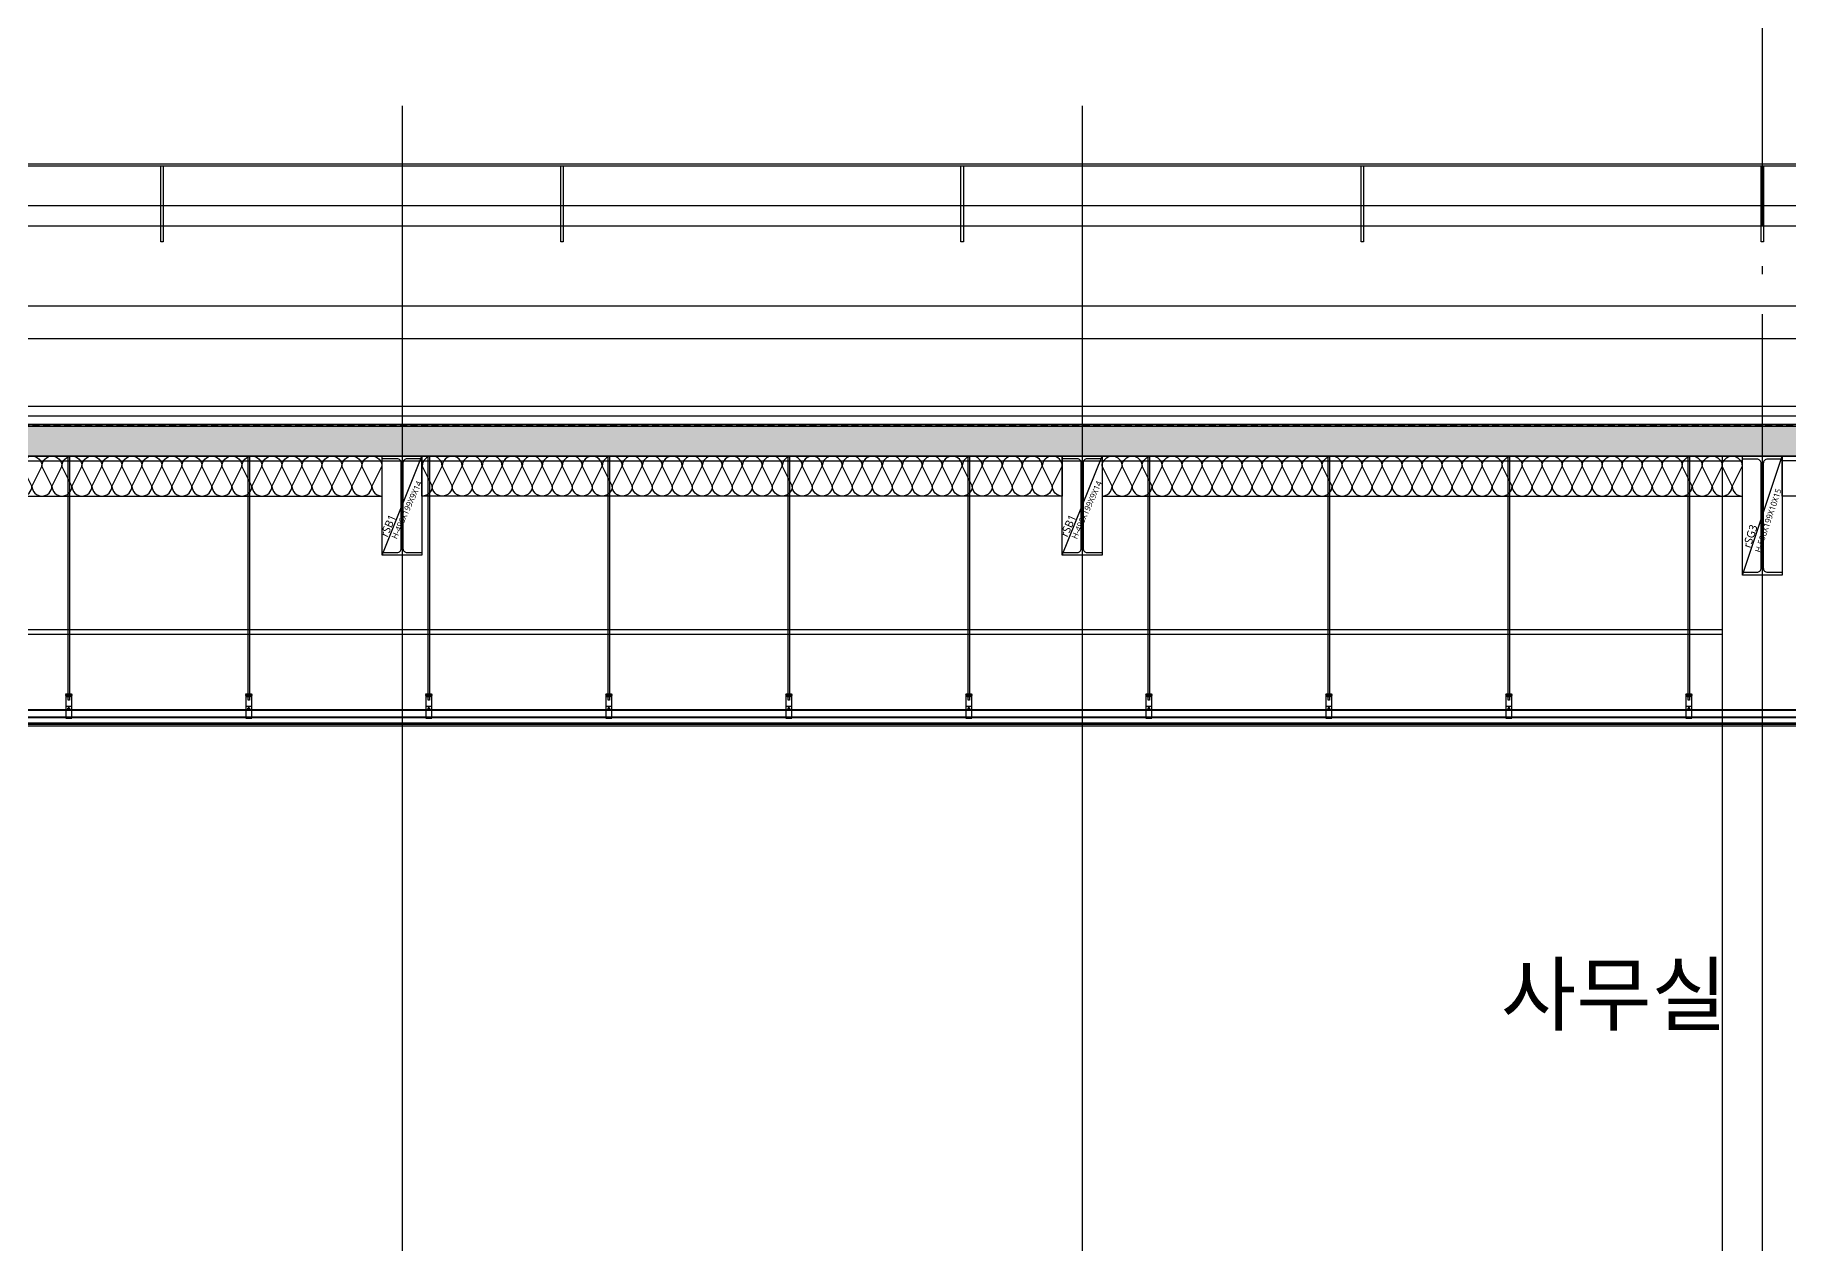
# Model space of a CAD drawing. Header units: millimetres. Extents: x 0 to 672800, y 0 to 118800.
# Drawn here: x 230815 to 239583, y 77907 to 83949 of the extents above; entities that cross this region are included whole.
import ezdxf
from ezdxf.enums import TextEntityAlignment as Align

# ---------------------------------------------------------------- set-up
doc = ezdxf.new("R2010")
doc.units = ezdxf.units.MM
doc.header["$LTSCALE"] = 200
doc.linetypes.add('CEN-GAUN', pattern=[32.2, 30, -1, 0.2, -1])
doc.linetypes.add('HIDDEN', pattern=[0.375, 0.25, -0.125])
doc.layers.get('DEFPOINTS').update_dxf_attribs({"color": 137})
for name, color, linetype in [('0-S-col', 4, 'Continuous'), ('01단열재', 252, 'Continuous'), ('09GIRDER', 2, 'Continuous'), ('3', 3, 'Continuous'), ('5핸드레일', 5, 'Continuous'), ('6ELE', 6, 'Continuous'), ('6방수', 6, 'HIDDEN'), ('8ELE', 8, 'Continuous'), ('A-CON', 2, 'Continuous'), ('CEILING', 6, 'Continuous'), ('CEN', 1, 'CEN-GAUN'), ('ELE-STL', 252, 'Continuous'), ('HAT-254', 254, 'Continuous'), ('HAT-INS', 252, 'Continuous'), ('S-253', 252, 'Continuous'), ('SEC-5', 6, 'Continuous'), ('X-ER', 15, 'ER-X')]:
    doc.layers.add(name, color=color, linetype=linetype)
doc.layers.add('TXT-1', color=137, linetype='Continuous', plot=False)
doc.styles.get("Standard").update_dxf_attribs({"font": 'arial.ttf'})
doc.styles.add('스타일1', font='malgun.ttf')
doc.linetypes.add('ER-X', pattern='A,10,-0.8,["X",Standard,S=0.6,R=0,X=-0.15,Y=-0.3],-0.8', length=11.6)

# ---------------------------------------------------------------- blocks, each defined once
blk = doc.blocks.new('*U276')
at = {"layer": 'HAT-INS'}
for points in [[(0, 0, 0.414214), (0.25, 0.25), (0, 0.75, -1), (0.5, 0.75), (0.25, 0.25, 0.414214), (0.5, 0)], [(0.5, 0, 0.414214), (0.75, 0.25), (0.5, 0.75, -1), (1, 0.75), (0.75, 0.25, 0.414214), (1, 0)], [(1, 0, 0.414214), (1.25, 0.25), (1, 0.75, -1), (1.5, 0.75), (1.25, 0.25, 0.414214), (1.5, 0)], [(1.5, 0, 0.414214), (1.75, 0.25), (1.5, 0.75, -1), (2, 0.75), (1.75, 0.25, 0.414214), (2, 0)], [(2, 0, 0.414214), (2.25, 0.25), (2, 0.75, -1), (2.5, 0.75), (2.25, 0.25, 0.414214), (2.5, 0)], [(2.5, 0, 0.414214), (2.75, 0.25), (2.5, 0.75, -1), (3, 0.75), (2.75, 0.25, 0.414214), (3, 0)], [(3, 0, 0.414214), (3.25, 0.25), (3, 0.75, -1), (3.5, 0.75), (3.25, 0.25, 0.414214), (3.5, 0)], [(3.5, 0, 0.414214), (3.75, 0.25), (3.5, 0.75, -1), (4, 0.75), (3.75, 0.25, 0.414214), (4, 0)], [(4, 0, 0.414214), (4.25, 0.25), (4, 0.75, -1), (4.5, 0.75), (4.25, 0.25, 0.414214), (4.5, 0)], [(4.5, 0, 0.414214), (4.75, 0.25), (4.5, 0.75, -1), (5, 0.75), (4.75, 0.25, 0.414214), (5, 0)], [(5, 0, 0.414214), (5.25, 0.25), (5, 0.75, -1), (5.5, 0.75), (5.25, 0.25, 0.414214), (5.5, 0)], [(5.5, 0, 0.414214), (5.75, 0.25), (5.5, 0.75, -1), (6, 0.75), (5.75, 0.25, 0.414214), (6, 0)], [(6, 0, 0.414214), (6.25, 0.25), (6, 0.75, -1), (6.5, 0.75), (6.25, 0.25, 0.414214), (6.5, 0)], [(6.5, 0, 0.414214), (6.75, 0.25), (6.5, 0.75, -1), (7, 0.75), (6.75, 0.25, 0.414214), (7, 0)], [(7, 0, 0.414214), (7.25, 0.25), (7, 0.75, -1), (7.5, 0.75), (7.25, 0.25, 0.414214), (7.5, 0)], [(7.5, 0, 0.414214), (7.75, 0.25), (7.5, 0.75, -1), (8, 0.75), (7.75, 0.25, 0.414214), (8, 0)], [(8, 0, 0.414214), (8.25, 0.25), (8, 0.75, -1), (8.5, 0.75), (8.25, 0.25, 0.414214), (8.5, 0)], [(8.5, 0, 0.414214), (8.75, 0.25), (8.5, 0.75, -1), (9, 0.75), (8.75, 0.25, 0.414214), (9, 0)], [(9, 0, 0.414214), (9.25, 0.25), (9, 0.75, -1), (9.5, 0.75), (9.25, 0.25, 0.414214), (9.5, 0)], [(9.5, 0, 0.414214), (9.75, 0.25), (9.5, 0.75, -1), (10, 0.75), (9.75, 0.25, 0.414214), (10, 0)], [(10, 0, 0.414214), (10.25, 0.25), (10, 0.75, -1), (10.5, 0.75), (10.25, 0.25, 0.414214), (10.5, 0)], [(10.5, 0, 0.414214), (10.75, 0.25), (10.5, 0.75, -1), (11, 0.75), (10.75, 0.25, 0.414214), (11, 0)], [(11, 0, 0.414214), (11.25, 0.25), (11, 0.75, -1), (11.5, 0.75), (11.25, 0.25, 0.414214), (11.5, 0)], [(11.5, 0, 0.414214), (11.75, 0.25), (11.5, 0.75, -1), (12, 0.75), (11.75, 0.25, 0.414214), (12, 0)], [(12, 0, 0.414214), (12.25, 0.25), (12, 0.75, -1), (12.5, 0.75), (12.25, 0.25, 0.414214), (12.5, 0)], [(12.5, 0, 0.414214), (12.75, 0.25), (12.5, 0.75, -1), (13, 0.75), (12.75, 0.25, 0.414214), (13, 0)], [(13, 0, 0.414214), (13.25, 0.25), (13, 0.75, -1), (13.5, 0.75), (13.25, 0.25, 0.414214), (13.5, 0)], [(13.5, 0, 0.414214), (13.75, 0.25), (13.5, 0.75, -1), (14, 0.75), (13.75, 0.25, 0.414214), (14, 0)], [(14, 0, 0.414214), (14.25, 0.25), (14, 0.75, -1), (14.5, 0.75), (14.25, 0.25, 0.414214), (14.5, 0)], [(14.5, 0, 0.414214), (14.75, 0.25), (14.5, 0.75, -1), (15, 0.75), (14.75, 0.25, 0.414214), (15, 0)], [(15, 0, 0.414214), (15.25, 0.25), (15, 0.75, -1), (15.5, 0.75), (15.25, 0.25, 0.414214), (15.5, 0)], [(15.5, 0, 0.414214), (15.75, 0.25), (15.5, 0.75, -1), (16, 0.75), (15.75, 0.25, 0.414214), (16, 0)]]:
    blk.add_lwpolyline(points, format="xyb", dxfattribs=at)
blk = doc.blocks.new('SG-rSB1')
at = {"layer": '09GIRDER', "flags": 128}
blk.add_lwpolyline([(-99.5, -496), (-99.5, -482), (-24.5, -482, 0.414214), (-4.5, -462), (-4.5, -34, 0.414214), (-24.5, -14), (-99.5, -14), (-99.5, 0), (99.5, 0), (99.5, -14), (24.5, -14, 0.414214), (4.5, -34), (4.5, -462, 0.414214), (24.5, -482), (99.5, -482), (99.5, -496)], format="xyb", close=True, dxfattribs=at)
at = {"layer": 'DEFPOINTS'}
blk.add_line((-99.5, -496), (99.5, 0), dxfattribs=at)
at = {"layer": 'DEFPOINTS', "style": '스타일1'}
for s, height, p in [('H-496X199X9X14', 30, (23.1, -269.2)), ('rSB1', 40, (-69, -348, 0))]:
    blk.add_text(s, height=height, rotation=65.95413, dxfattribs=at).set_placement(p, align=Align.MIDDLE_CENTER)
blk = doc.blocks.new('SG-rSG3')
at = {"layer": '09GIRDER', "flags": 128}
blk.add_lwpolyline([(-99.5, -581), (-27, -581, 0.414214), (-5, -559), (-5, -37, 0.414214), (-27, -15), (-99.5, -15), (-99.5, 0), (99.5, 0), (99.5, -15), (27, -15, 0.414214), (5, -37), (5, -559, 0.414214), (27, -581), (99.5, -581), (99.5, -596), (-99.5, -596)], format="xyb", close=True, dxfattribs=at)
at = {"layer": 'DEFPOINTS'}
blk.add_line((-99.5, -596), (99.5, 0), dxfattribs=at)
at = {"layer": 'DEFPOINTS', "style": '스타일1'}
for s, height, p in [('H-596X199X10X15', 30, (29.5, -322.1)), ('rSG3', 40, (-60.2, -400.5, 0))]:
    blk.add_text(s, height=height, rotation=71.53622, dxfattribs=at).set_placement(p, align=Align.MIDDLE_CENTER)
blk = doc.blocks.new('*U397')
at = {"color": 8}
for p, q in [((326.1, 66), (23590.1, 66)), ((326.1, 63), (23590.1, 63)), ((326.1, 29), (23590.1, 29)), ((326.1, 26), (23590.1, 26)), ((10739.9, 84), (10709.9, 84)), ((10731.8, 72), (10718, 72)), ((10724.9, 78.2), (10724.9, 65.8)), ((11639.9, 84), (11609.9, 84)), ((11631.8, 72), (11618, 72)), ((11624.9, 78.2), (11624.9, 65.8)), ((12539.9, 84), (12509.9, 84)), ((12531.8, 72), (12518, 72)), ((12524.9, 78.2), (12524.9, 65.8)), ((13439.9, 84), (13409.9, 84)), ((13431.8, 72), (13418, 72)), ((13424.9, 78.2), (13424.9, 65.8)), ((14339.9, 84), (14309.9, 84)), ((14331.8, 72), (14318, 72)), ((14324.9, 78.2), (14324.9, 65.8)), ((15239.9, 84), (15209.9, 84)), ((15231.8, 72), (15218, 72)), ((15224.9, 78.2), (15224.9, 65.8)), ((16139.9, 84), (16109.9, 84)), ((16131.8, 72), (16118, 72)), ((16124.9, 78.2), (16124.9, 65.8)), ((17039.9, 84), (17009.9, 84)), ((17031.8, 72), (17018, 72)), ((17024.9, 78.2), (17024.9, 65.8)), ((17939.9, 84), (17909.9, 84)), ((17931.8, 72), (17918, 72)), ((17924.9, 78.2), (17924.9, 65.8)), ((18839.9, 84), (18809.9, 84)), ((18831.8, 72), (18818, 72)), ((18824.9, 78.2), (18824.9, 65.8))]:
    blk.add_line(p, q, dxfattribs=at)
at = {"color": 1}
for p, q in [((336.1, -1), (23580.1, -1)), ((336.1, -8), (23580.1, -8)), ((336.1, -16), (23580.1, -16))]:
    blk.add_line(p, q, dxfattribs=at)
at = {"color": 8}
for points in [[(10721.5, 1334), (10721.5, 113.9), (10728.2, 113.9), (10728.2, 1334)], [(11621.5, 1334), (11621.5, 113.9), (11628.2, 113.9), (11628.2, 1334)], [(12521.5, 1334), (12521.5, 113.9), (12528.2, 113.9), (12528.2, 1334)], [(13421.5, 1334), (13421.5, 113.9), (13428.2, 113.9), (13428.2, 1334)], [(14321.5, 1334), (14321.5, 113.9), (14328.2, 113.9), (14328.2, 1334)], [(15221.5, 1334), (15221.5, 113.9), (15228.2, 113.9), (15228.2, 1334)], [(16121.5, 1334), (16121.5, 113.9), (16128.2, 113.9), (16128.2, 1334)], [(17021.5, 1334), (17021.5, 113.9), (17028.2, 113.9), (17028.2, 1334)], [(17921.5, 1334), (17921.5, 113.9), (17928.2, 113.9), (17928.2, 1334)], [(18821.5, 1334), (18821.5, 113.9), (18828.2, 113.9), (18828.2, 1334)], [(10739.9, 143), (10738.6, 145), (10711.2, 145), (10709.9, 143), (10709.9, 138), (10711.2, 136), (10738.6, 136), (10739.9, 138), (10709.9, 138)], [(10716.1, 136), (10716.1, 131), (10733.7, 131), (10733.7, 136)], [(11639.9, 143), (11638.6, 145), (11611.2, 145), (11609.9, 143), (11609.9, 138), (11611.2, 136), (11638.6, 136), (11639.9, 138), (11609.9, 138)], [(11616.1, 136), (11616.1, 131), (11633.7, 131), (11633.7, 136)], [(12539.9, 143), (12538.6, 145), (12511.2, 145), (12509.9, 143), (12509.9, 138), (12511.2, 136), (12538.6, 136), (12539.9, 138), (12509.9, 138)], [(12516.1, 136), (12516.1, 131), (12533.7, 131), (12533.7, 136)], [(13439.9, 143), (13438.6, 145), (13411.2, 145), (13409.9, 143), (13409.9, 138), (13411.2, 136), (13438.6, 136), (13439.9, 138), (13409.9, 138)], [(13416.1, 136), (13416.1, 131), (13433.7, 131), (13433.7, 136)], [(14339.9, 143), (14338.6, 145), (14311.2, 145), (14309.9, 143), (14309.9, 138), (14311.2, 136), (14338.6, 136), (14339.9, 138), (14309.9, 138)], [(14316.1, 136), (14316.1, 131), (14333.7, 131), (14333.7, 136)], [(15239.9, 143), (15238.6, 145), (15211.2, 145), (15209.9, 143), (15209.9, 138), (15211.2, 136), (15238.6, 136), (15239.9, 138), (15209.9, 138)], [(15216.1, 136), (15216.1, 131), (15233.7, 131), (15233.7, 136)], [(16139.9, 143), (16138.6, 145), (16111.2, 145), (16109.9, 143), (16109.9, 138), (16111.2, 136), (16138.6, 136), (16139.9, 138), (16109.9, 138)], [(16116.1, 136), (16116.1, 131), (16133.7, 131), (16133.7, 136)], [(17039.9, 143), (17038.6, 145), (17011.2, 145), (17009.9, 143), (17009.9, 138), (17011.2, 136), (17038.6, 136), (17039.9, 138), (17009.9, 138)], [(17016.1, 136), (17016.1, 131), (17033.7, 131), (17033.7, 136)], [(17939.9, 143), (17938.6, 145), (17911.2, 145), (17909.9, 143), (17909.9, 138), (17911.2, 136), (17938.6, 136), (17939.9, 138), (17909.9, 138)], [(17916.1, 136), (17916.1, 131), (17933.7, 131), (17933.7, 136)], [(18839.9, 143), (18838.6, 145), (18811.2, 145), (18809.9, 143), (18809.9, 138), (18811.2, 136), (18838.6, 136), (18839.9, 138), (18809.9, 138)], [(18816.1, 136), (18816.1, 131), (18833.7, 131), (18833.7, 136)]]:
    blk.add_lwpolyline(points, dxfattribs=at)
for points in [[(10709.9, 143), (10739.9, 143), (10739.9, 24), (10709.9, 24)], [(11609.9, 143), (11639.9, 143), (11639.9, 24), (11609.9, 24)], [(12509.9, 143), (12539.9, 143), (12539.9, 24), (12509.9, 24)], [(13409.9, 143), (13439.9, 143), (13439.9, 24), (13409.9, 24)], [(14309.9, 143), (14339.9, 143), (14339.9, 24), (14309.9, 24)], [(15209.9, 143), (15239.9, 143), (15239.9, 24), (15209.9, 24)], [(16109.9, 143), (16139.9, 143), (16139.9, 24), (16109.9, 24)], [(17009.9, 143), (17039.9, 143), (17039.9, 24), (17009.9, 24)], [(17909.9, 143), (17939.9, 143), (17939.9, 24), (17909.9, 24)], [(18809.9, 143), (18839.9, 143), (18839.9, 24), (18809.9, 24)]]:
    blk.add_lwpolyline(points, close=True, dxfattribs=at)
for centre, radius in [((10724.9, 72), 4.25), ((10724.9, 72), 3.25), ((11624.9, 72), 4.25), ((11624.9, 72), 3.25), ((12524.9, 72), 4.25), ((12524.9, 72), 3.25), ((13424.9, 72), 4.25), ((13424.9, 72), 3.25), ((14324.9, 72), 4.25), ((14324.9, 72), 3.25), ((15224.9, 72), 4.25), ((15224.9, 72), 3.25), ((16124.9, 72), 4.25), ((16124.9, 72), 3.25), ((17024.9, 72), 4.25), ((17024.9, 72), 3.25), ((17924.9, 72), 4.25), ((17924.9, 72), 3.25), ((18824.9, 72), 4.25), ((18824.9, 72), 3.25)]:
    blk.add_circle(centre, radius, dxfattribs=at)
blk = doc.blocks.new('R-HAND2')
at = {"layer": '5핸드레일'}
blk.add_lwpolyline([(-6, 451), (6, 451), (6, 70), (-6, 70)], close=True, dxfattribs=at)

msp = doc.modelspace()

# ---------------------------------------------------------------- hatches: boundary and pattern name
at = {"layer": 'HAT-254'}
h = msp.add_hatch(color=256, dxfattribs=at)
h.dxf.hatch_style = 1
h.paths.add_polyline_path([(252550, 81844.9), (252550, 82594.9), (252400, 82594.9), (252400, 82444.9), (252250, 82414.9), (252250, 82294.9), (252430, 82294.9), (252400, 82254.9), (252400, 81994.9), (222860, 81994.9), (222860, 82254.9), (222830, 82294.9), (223010, 82294.9), (223010, 82414.9), (222860, 82444.9), (222860, 82594.9), (222710, 82594.9), (222710, 81994.9), (222275, 81994.9), (222275, 81844.9)])

# ---------------------------------------------------------------- linework, layer by layer
at = {"layer": '0-S-col', "color": 8}
msp.add_lwpolyline([(239650, 77494.9), (239650, 81844.9), (239250, 81844.9), (239250, 77494.9)], dxfattribs=at)
at = {"layer": '01단열재'}
for points in [[(229349.5, 81844.9), (229349.5, 81644.9), (232550.5, 81644.9), (232550.5, 81844.9)], [(235950.5, 81844.9), (235950.5, 81644.9), (232749.5, 81644.9), (232749.5, 81844.9)], [(236149.5, 81844.9), (236149.5, 81644.9), (239350.5, 81644.9), (239350.5, 81844.9)], [(242600.5, 81844.9), (242600.5, 81644.9), (239549.5, 81644.9), (239549.5, 81844.9)]]:
    msp.add_lwpolyline(points, dxfattribs=at)
at = {"layer": '3'}
msp.add_line((222920, 82094.9), (252340, 82094.9), dxfattribs=at)
at = {"layer": '5핸드레일'}
for p, q in [((222944, 83305.4), (252214, 83304.9)), ((222944, 83295.9), (252214, 83295.9))]:
    msp.add_line(p, q, dxfattribs=at)
at = {"layer": '6ELE'}
msp.add_lwpolyline([(252915, 83094.9), (230450, 83094.9), (230450, 82994.9)], dxfattribs=at)
at = {"layer": '6방수', "ltscale": 0.7}
msp.add_lwpolyline([(222836.3, 82294.9), (222865, 82256.6), (222865, 82009.9), (222875, 81999.9), (252385, 81999.9), (252395, 82009.9), (252395, 82256.6), (252423.7, 82294.9)], dxfattribs=at)
at = {"layer": '8ELE'}
for p, q in [((252400, 82594.9), (222885, 82594.9)), ((252230, 82431.1), (230480, 82431.1))]:
    msp.add_line(p, q, dxfattribs=at)
for points in [[(230480, 82994.9), (252305, 82994.9)], [(222842.5, 82294.9), (222870, 82258.3), (222870, 82014.9), (222880, 82004.9), (252380, 82004.9), (252390, 82014.9), (252390, 82258.3), (252417.5, 82294.9)]]:
    msp.add_lwpolyline(points, dxfattribs=at)
at = {"layer": 'A-CON'}
msp.add_lwpolyline([(252550, 82594.9), (252400, 82594.9), (252400, 82444.9), (252250, 82414.9), (252250, 82294.9), (252430, 82294.9), (252400, 82254.9), (252400, 81994.9), (222860, 81994.9), (222860, 82254.9), (222830, 82294.9), (223010, 82294.9), (223010, 82414.9), (222860, 82444.9), (222860, 82594.9), (222710, 82594.9), (222710, 81994.9), (222275, 81994.9), (222275, 81844.9), (252550, 81844.9)], close=True, dxfattribs=at)
msp.add_lwpolyline([(222860, 81994.9), (252400, 81994.9), (252400, 82254.9), (252430, 82294.9), (252250, 82294.9), (252250, 82414.9), (252400, 82444.9), (252400, 82594.9), (252550, 82594.9), (252550, 81844.9), (222275, 81844.9)], dxfattribs=at)
at = {"layer": 'CEN'}
for p, q in [((239450, 88994.9), (239450, 66441.6)), ((289650, 81994.9), (204450, 81994.9))]:
    msp.add_line(p, q, dxfattribs=at)
at = {"layer": 'DEFPOINTS'}
for p, q in [((232650, 83594.9), (232650, 74040.4)), ((236050, 83594.9), (236050, 73460.4))]:
    msp.add_line(p, q, dxfattribs=at)
at = {"layer": 'ELE-STL'}
for p, q in [((222650, 81821.9), (239350.5, 81821.9)), ((239549.5, 81822.9), (252275, 81822.9)), ((222650, 80977.9), (239250, 80977.9)), ((222650, 80954.9), (239250, 80954.9))]:
    msp.add_line(p, q, dxfattribs=at)
for points in [[(232550.5, 81844.9), (232749.5, 81844.9), (232749.5, 81348.9), (232550.5, 81348.9)], [(235950.5, 81844.9), (236149.5, 81844.9), (236149.5, 81348.9), (235950.5, 81348.9)], [(239350.5, 81844.9), (239549.5, 81844.9), (239549.5, 81248.9), (239350.5, 81248.9)]]:
    msp.add_lwpolyline(points, close=True, dxfattribs=at)
at = {"layer": 'SEC-5'}
msp.add_line((222910, 81994.9), (252350, 81994.9), dxfattribs=at)
at = {"layer": 'X-ER', "color": 15, "ltscale": 0.2}
msp.add_lwpolyline([(252340, 82044.9), (222920, 82044.9)], dxfattribs=at)

# ---------------------------------------------------------------- block references
at = {"layer": '5핸드레일'}
for p in [(231450, 82844.9), (233450, 82844.9), (235450, 82844.9), (237450, 82844.9), (239450, 82844.9)]:
    msp.add_blockref('R-HAND2', p, dxfattribs=at)
at = {"layer": 'CEILING', "lineweight": -3, "xscale": -1}
msp.add_blockref('*U397', (249808.1, 80510.9), dxfattribs=at)
at = {"layer": 'HAT-INS', "xscale": 200, "yscale": 200, "zscale": 200}
for p in [(229349.5, 81644.9), (236149.5, 81644.9)]:
    msp.add_blockref('*U276', p, dxfattribs=at)
at = {"layer": 'HAT-INS', "xscale": -200, "yscale": 200, "zscale": 200, "rotation": 359.9999999999977}
msp.add_blockref('*U276', (235950.5, 81644.9), dxfattribs=at)
at = {"layer": 'S-253'}
for name, p in [('SG-rSB1', (232650, 81844.9)), ('SG-rSB1', (236050, 81844.9)), ('SG-rSG3', (239450, 81844.9))]:
    msp.add_blockref(name, p, dxfattribs=at)

# ---------------------------------------------------------------- texts
at = {"layer": 'TXT-1', "style": '스타일1'}
msp.add_text('사무실', height=300, dxfattribs=at).set_placement((238708.5, 79154.6), align=Align.MIDDLE_CENTER)

doc.saveas('drawing.dxf')
